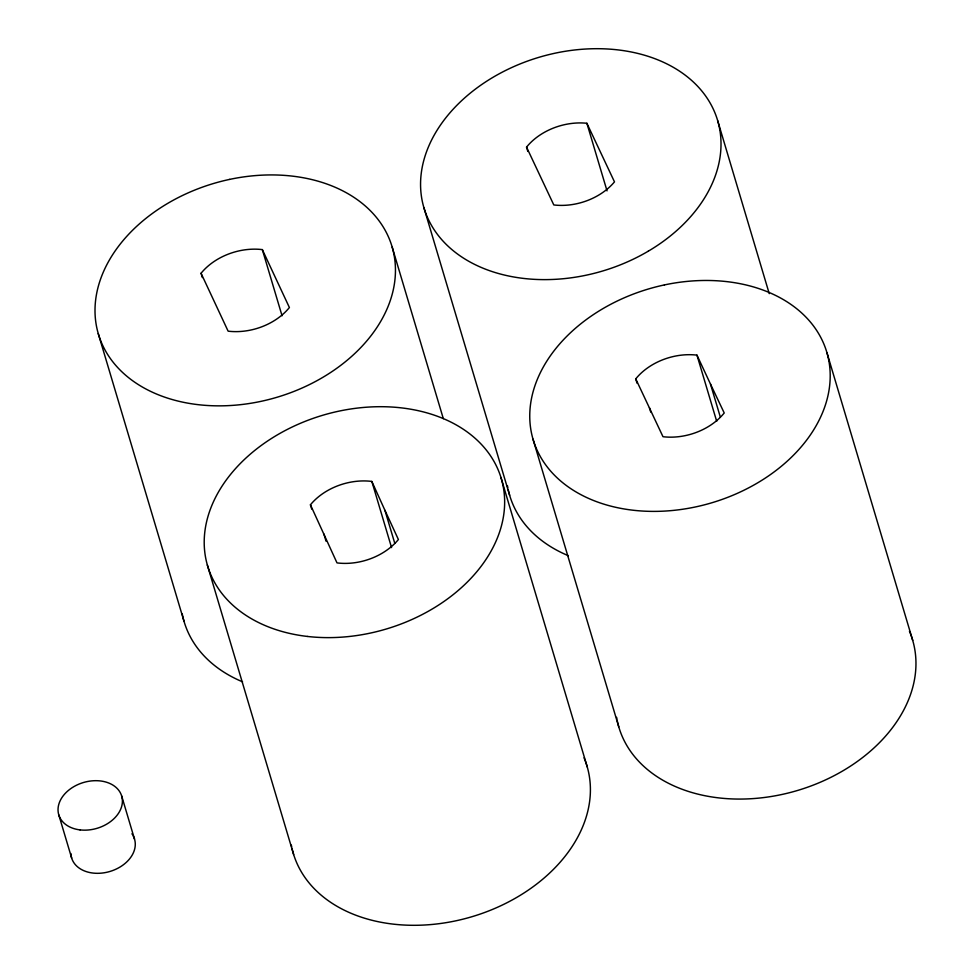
<?xml version="1.0" encoding="UTF-8"?>
<svg xmlns="http://www.w3.org/2000/svg" width="974" height="974" viewBox="0 0 974 974"><rect width="100%" height="100%" fill="white"/><g stroke="black" fill="none" stroke-linecap="round" stroke-linejoin="round"><path stroke-width="1.46" d="M710.496 384.097L724.218 412.976A54.714 39.824 -16.6 0 1 662.99 436.717L635.742 378.874A54.714 39.824 -16.6 0 1 696.958 355.133L710.496 384.097L720.358 417.176M586.884 123.272L614.484 181.87A54.714 39.824 -16.6 0 1 553.804 204.954L526.544 147.111A54.714 39.824 -16.6 0 1 586.884 123.272L607.033 190.88M262.335 249.612L289.4 307.528A54.714 39.824 -16.6 0 1 228.123 331.172L201.058 273.256A54.714 39.824 -16.6 0 1 262.335 249.612L282.058 315.783M384.937 510.327L398.403 539.523A54.714 39.824 -16.6 0 1 337.004 562.899L310.438 504.8A54.714 39.824 -16.6 0 1 371.837 481.424L384.937 510.327L394.799 543.407M826.95 352.722L912.711 640.405M717.704 120.739L769.241 293.637M696.958 355.133L716.694 421.304M649.451 407.765L650.742 412.075M635.742 378.874L637.02 383.196M526.544 147.111L527.835 151.42M532.997 439.128L618.758 726.811M423.873 207.584L509.633 495.255M500.953 477.479L587.273 767.013M392.205 247.189L443.316 418.637M371.837 481.424L391.56 547.583M323.904 533.995L326.047 541.191M310.438 504.8L311.729 509.11M201.058 273.256L202.349 277.578M207.328 564.981L293.649 854.527M98.252 333.595L184.013 621.278M121.653 795.928L134.509 839.077M58.805 814.921L71.662 858.07M909.448 631.237A153.198 111.499 -16.6 0 1 799.374 789.914A153.198 111.499 -16.6 0 1 617.333 721.15M616.944 719.238A153.198 111.499 -16.6 0 1 616.603 717.314M584.047 757.833A153.198 111.499 -16.6 0 1 474.569 915.913A153.198 111.499 -16.6 0 1 292.115 848.89M291.701 846.99A153.198 111.499 -16.6 0 1 291.323 845.079M133.949 837.506A32.824 23.887 -16.6 0 1 108.151 871.961A32.824 23.887 -16.6 0 1 70.907 853.541M131.892 833.829A32.824 23.887 -16.6 0 1 132.135 834.182M133.036 835.619A32.824 23.887 -16.6 0 1 133.791 837.116M568.353 555.691A153.198 111.499 -16.6 0 1 508.197 489.593M507.795 487.682A153.198 111.499 -16.6 0 1 507.454 485.77M242.563 681.824A153.198 111.499 -16.6 0 1 182.199 613.705M648.282 251.182L646.018 252.497A153.198 111.499 -16.6 0 1 428.365 219.418A153.198 111.499 -16.6 0 1 552.343 53.801L554.949 53.217A153.198 111.499 -16.6 0 1 713.212 108.918A153.198 111.499 -16.6 0 1 648.282 251.182M229.681 179.386L227.076 179.959A153.198 111.499 -16.6 0 0 95.951 323.137A153.198 111.499 -16.6 0 0 260.776 401.398L263.382 400.825A153.198 111.499 -16.6 0 0 394.507 257.647A153.198 111.499 -16.6 0 0 229.681 179.386M664.426 284.919L661.821 285.492A153.198 111.499 -16.6 0 0 559.38 479.878A153.198 111.499 -16.6 0 0 817.503 423.264A153.198 111.499 -16.6 0 0 664.426 284.919M307.334 636.436A153.198 111.499 -16.6 0 0 501.513 479.342A153.198 111.499 -16.6 0 0 254.421 450.706A153.198 111.499 -16.6 0 0 307.334 636.436M80.038 829.897A32.824 23.887 -16.6 0 0 121.762 796.33A32.824 23.887 -16.6 0 0 68.874 790.048A32.824 23.887 -16.6 0 0 80.038 829.897"/></g></svg>
